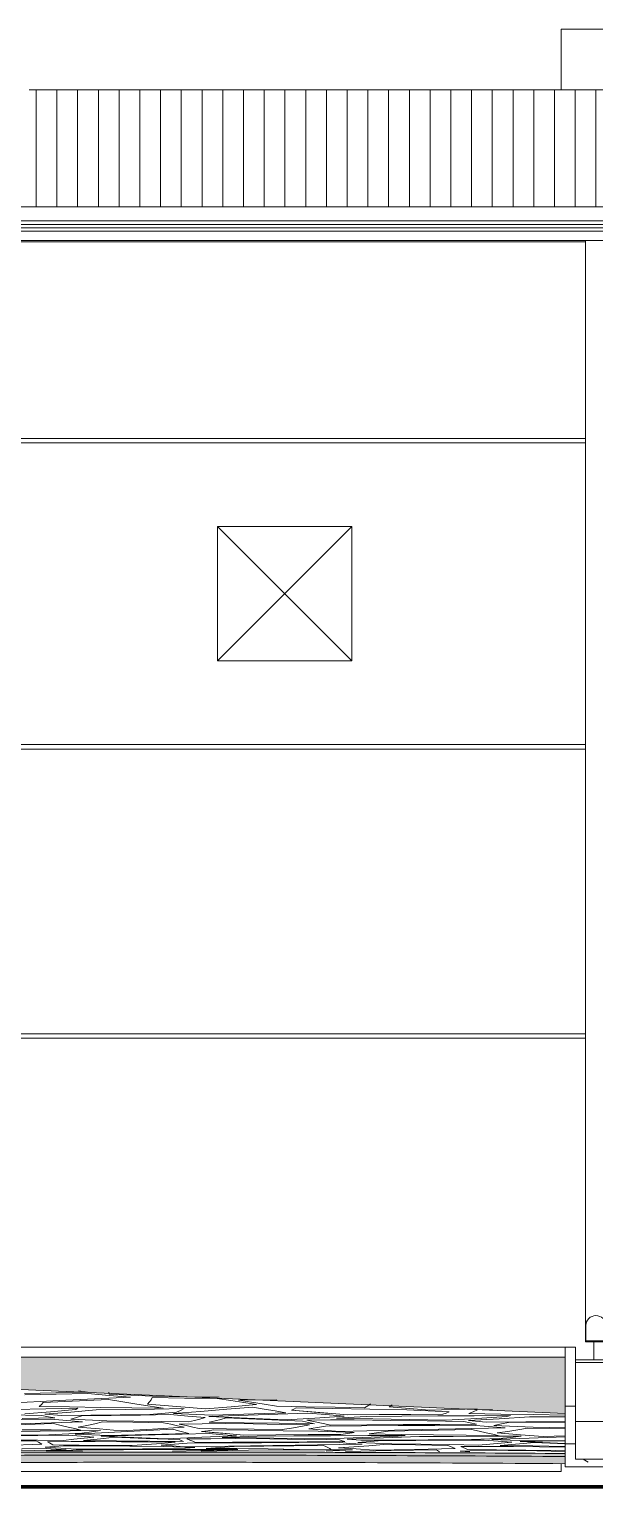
# Model space of a CAD drawing. Header units: metres. Extents: x -199 to 506, y -5 to 23.
# Drawn here: x 300.59 to 306.13, y -1.37 to 12.91 of the extents above; entities that cross this region are included whole.
import ezdxf

# ---------------------------------------------------------------- set-up
doc = ezdxf.new("R2010")
doc.units = ezdxf.units.M
for name, color, linetype, lineweight in [('06MUREXT', 92, 'Continuous', 9), ('14HATCH-1', 14, 'Continuous', 5), ('17EQAGUA', 5, 'Continuous', 5), ('26VENT', 144, 'Continuous', 5), ('46BANQ', 8, 'Continuous', 5), ('46BANQ-1', 8, 'Continuous', 13), ('53BAPS', 1, 'Continuous', 5), ('54ESTRUCTURA', 1, 'Continuous', 9), ('70LINEA', 1, 'Continuous', 13), ('70LINEA_1_0', 6, 'Continuous', 80)]:
    doc.layers.add(name, color=color, linetype=linetype, lineweight=lineweight)

# ---------------------------------------------------------------- blocks, each defined once
blk = doc.blocks.new('FP_65-601rSouthElevEjeF Paint')
at = {"layer": '14HATCH-1'}
for p, q in [((-5.822, -0.552), (-5.192, -0.521)), ((-5.596, -0.454), (-5.289, -0.448)), ((-5.592, -0.468), (-5.286, -0.462)), ((-5.453, -0.582), (-5.43, -0.564)), ((-5.43, -0.564), (-5.412, -0.544)), ((-5.412, -0.544), (-4.774, -0.514)), ((-5.289, -0.448), (-4.98, -0.442)), ((-5.286, -0.462), (-4.976, -0.456)), ((-5.192, -0.521), (-4.556, -0.49)), ((-4.98, -0.442), (-5.067, -0.43)), ((-4.765, -0.473), (-4.976, -0.456)), ((-4.632, -0.536), (-4.774, -0.514)), ((-4.766, -0.46), (-4.77, -0.443)), ((-4.343, -0.48), (-4.766, -0.46)), ((-4.556, -0.49), (-4.765, -0.473)), ((-4.495, -0.558), (-4.632, -0.536)), ((-4.364, -0.579), (-4.495, -0.558)), ((-4.391, -0.559), (-4.37, -0.538)), ((-4.105, -0.583), (-4.391, -0.559)), ((-4.37, -0.538), (-4.355, -0.516)), ((-4.355, -0.516), (-4.346, -0.494)), ((-4.346, -0.494), (-4.028, -0.499)), ((-4.343, -0.48), (-4.018, -0.486)), ((-4.028, -0.499), (-3.708, -0.504)), ((-4.018, -0.486), (-3.69, -0.491)), ((-3.575, -0.524), (-3.708, -0.504)), ((-3.448, -0.544), (-3.575, -0.524)), ((-3.572, -0.585), (-3.325, -0.563)), ((-3.501, -0.521), (-3.123, -0.517)), ((-3.372, -0.541), (-3.501, -0.521)), ((-3.325, -0.563), (-3.448, -0.544)), ((-3.248, -0.56), (-3.372, -0.541)), ((-3.128, -0.58), (-3.248, -0.56)), ((-2.234, -0.576), (-2.208, -0.557)), ((-2.024, -0.586), (-1.994, -0.567)), ((-5.75, -0.665), (-5.426, -0.669)), ((-5.698, -0.611), (-5.387, -0.606)), ((-5.655, -0.71), (-5.336, -0.705)), ((-5.617, -0.699), (-5.299, -0.694)), ((-5.591, -0.655), (-5.34, -0.634)), ((-5.453, -0.582), (-5.154, -0.587)), ((-5.362, -0.682), (-5.426, -0.669)), ((-5.396, -0.658), (-5.143, -0.637)), ((-5.231, -0.671), (-5.396, -0.658)), ((-5.387, -0.606), (-5.072, -0.6)), ((-5.299, -0.694), (-5.362, -0.682)), ((-5.34, -0.634), (-5.094, -0.613)), ((-5.181, -0.718), (-5.336, -0.705)), ((-5.231, -0.671), (-4.946, -0.667)), ((-5.154, -0.587), (-4.851, -0.591)), ((-5.143, -0.637), (-4.893, -0.615)), ((-5.141, -0.707), (-5.085, -0.691)), ((-4.788, -0.723), (-5.141, -0.707)), ((-5.094, -0.613), (-5.072, -0.6)), ((-5.085, -0.691), (-5.034, -0.674)), ((-5.034, -0.674), (-4.747, -0.67)), ((-4.946, -0.667), (-4.659, -0.663)), ((-4.893, -0.615), (-4.609, -0.611)), ((-4.851, -0.591), (-4.546, -0.595)), ((-4.747, -0.67), (-4.458, -0.666)), ((-4.659, -0.663), (-4.369, -0.659)), ((-4.609, -0.611), (-4.321, -0.607)), ((-4.546, -0.595), (-4.238, -0.6)), ((-4.458, -0.666), (-4.166, -0.662)), ((-4.369, -0.659), (-4.107, -0.639)), ((-4.238, -0.6), (-4.364, -0.579)), ((-4.321, -0.607), (-4.032, -0.603)), ((-3.995, -0.676), (-4.166, -0.662)), ((-4.136, -0.65), (-3.873, -0.63)), ((-3.757, -0.668), (-4.135, -0.65)), ((-4.107, -0.639), (-4.067, -0.621)), ((-3.824, -0.606), (-4.105, -0.583)), ((-4.067, -0.621), (-4.032, -0.603)), ((-3.827, -0.69), (-3.995, -0.676)), ((-3.932, -0.719), (-3.878, -0.705)), ((-3.878, -0.705), (-3.827, -0.69)), ((-3.873, -0.63), (-3.615, -0.609)), ((-3.824, -0.606), (-3.572, -0.585)), ((-3.791, -0.679), (-3.309, -0.663)), ((-3.415, -0.696), (-3.791, -0.679)), ((-3.757, -0.668), (-3.037, -0.643)), ((-3.728, -0.722), (-3.673, -0.708)), ((-3.673, -0.708), (-3.622, -0.693)), ((-3.248, -0.71), (-3.622, -0.693)), ((-3.615, -0.609), (-3.361, -0.588)), ((-3.04, -0.713), (-3.415, -0.696)), ((-3.249, -0.607), (-3.361, -0.588)), ((-3.309, -0.663), (-2.825, -0.646)), ((-3.141, -0.625), (-3.249, -0.607)), ((-2.874, -0.727), (-3.248, -0.71)), ((-3.037, -0.643), (-3.141, -0.625)), ((-3.128, -0.58), (-2.842, -0.584)), ((-3.04, -0.713), (-2.751, -0.695)), ((-2.982, -0.619), (-2.957, -0.608)), ((-2.704, -0.642), (-2.982, -0.619)), ((-2.796, -0.635), (-2.982, -0.619)), ((-2.957, -0.608), (-2.935, -0.595)), ((-2.935, -0.595), (-2.576, -0.602)), ((-2.842, -0.584), (-2.554, -0.589)), ((-2.644, -0.661), (-2.825, -0.646)), ((-2.612, -0.65), (-2.796, -0.635)), ((-2.751, -0.695), (-2.465, -0.676)), ((-2.431, -0.665), (-2.704, -0.642)), ((-2.465, -0.676), (-2.644, -0.661)), ((-2.6, -0.714), (-2.367, -0.712)), ((-2.576, -0.602), (-2.215, -0.608)), ((-2.554, -0.589), (-2.265, -0.595)), ((-2.539, -0.698), (-2.251, -0.68)), ((-2.539, -0.698), (-2.185, -0.704)), ((-2.431, -0.665), (-2.122, -0.662)), ((-2.367, -0.712), (-2.012, -0.718)), ((-2.265, -0.595), (-2.234, -0.576)), ((-2.251, -0.68), (-1.902, -0.677)), ((-2.215, -0.608), (-1.851, -0.615)), ((-2.185, -0.704), (-1.827, -0.71)), ((-2.122, -0.662), (-1.811, -0.66)), ((-1.826, -0.603), (-2.024, -0.586)), ((-1.902, -0.677), (-1.549, -0.674)), ((-1.437, -0.634), (-1.851, -0.615)), ((-1.827, -0.71), (-1.467, -0.716)), ((-1.631, -0.619), (-1.826, -0.603)), ((-1.811, -0.66), (-1.498, -0.657)), ((-1.631, -0.619), (-1.162, -0.604)), ((-1.549, -0.674), (-1.194, -0.672)), ((-1.498, -0.657), (-1.467, -0.646)), ((-1.467, -0.646), (-1.437, -0.634)), ((-1.467, -0.716), (-1.167, -0.699)), ((-1.249, -0.72), (-0.947, -0.703)), ((-1.246, -0.65), (-1.202, -0.633)), ((-1.246, -0.65), (-0.93, -0.656)), ((-1.202, -0.633), (-1.161, -0.615)), ((-1.194, -0.672), (-0.836, -0.67)), ((-1.167, -0.699), (-0.871, -0.681)), ((-1.161, -0.615), (-1.013, -0.611)), ((-0.947, -0.703), (-0.649, -0.685)), ((-0.93, -0.656), (-0.611, -0.662)), ((-0.871, -0.681), (-0.836, -0.67)), ((-0.649, -0.685), (-0.3, -0.683)), ((-0.611, -0.662), (-0.3, -0.668)), ((-6.026, -0.775), (-5.311, -0.75)), ((-5.74, -0.756), (-5.027, -0.731)), ((-5.736, -0.828), (-5.443, -0.824)), ((-5.619, -0.81), (-5.333, -0.812)), ((-5.443, -0.824), (-5.147, -0.821)), ((-5.355, -0.86), (-5.033, -0.844)), ((-5.333, -0.812), (-5.044, -0.815)), ((-5.237, -0.767), (-5.311, -0.75)), ((-5.168, -0.783), (-5.237, -0.767)), ((-5.027, -0.731), (-5.181, -0.718)), ((-5.104, -0.799), (-5.168, -0.783)), ((-5.147, -0.821), (-4.85, -0.817)), ((-5.044, -0.815), (-5.104, -0.799)), ((-5.098, -0.853), (-4.776, -0.837)), ((-4.777, -0.865), (-5.098, -0.853)), ((-5.071, -0.784), (-4.986, -0.768)), ((-4.861, -0.802), (-5.071, -0.784)), ((-5.033, -0.844), (-4.94, -0.831)), ((-4.986, -0.768), (-4.906, -0.751)), ((-4.94, -0.831), (-4.85, -0.817)), ((-4.906, -0.751), (-4.831, -0.733)), ((-4.654, -0.819), (-4.861, -0.802)), ((-4.831, -0.733), (-4.534, -0.737)), ((-4.788, -0.723), (-4.524, -0.726)), ((-4.777, -0.865), (-3.987, -0.846)), ((-4.776, -0.837), (-4.458, -0.821)), ((-4.654, -0.819), (-4.342, -0.803)), ((-4.534, -0.737), (-4.235, -0.741)), ((-4.524, -0.726), (-4.257, -0.73)), ((-4.458, -0.821), (-4.143, -0.805)), ((-4.342, -0.803), (-4.032, -0.786)), ((-4.317, -0.861), (-3.787, -0.848)), ((-4.257, -0.73), (-3.989, -0.733)), ((-4.164, -0.756), (-4.235, -0.741)), ((-4.096, -0.771), (-4.164, -0.756)), ((-4.088, -0.819), (-4.143, -0.805)), ((-4.032, -0.786), (-4.096, -0.771)), ((-4.036, -0.833), (-4.088, -0.819)), ((-4.081, -0.754), (-3.856, -0.751)), ((-4.013, -0.769), (-4.081, -0.754)), ((-3.987, -0.846), (-4.036, -0.833)), ((-3.948, -0.784), (-4.013, -0.769)), ((-3.989, -0.733), (-3.932, -0.719)), ((-3.886, -0.798), (-3.948, -0.784)), ((-3.886, -0.798), (-3.618, -0.802)), ((-3.861, -0.828), (-3.801, -0.819)), ((-3.654, -0.845), (-3.861, -0.828)), ((-3.723, -0.84), (-3.861, -0.828)), ((-3.856, -0.751), (-3.629, -0.749)), ((-3.801, -0.819), (-3.742, -0.81)), ((-3.652, -0.859), (-3.787, -0.848)), ((-3.786, -0.736), (-3.728, -0.722)), ((-3.786, -0.736), (-3.446, -0.741)), ((-3.742, -0.81), (-3.405, -0.814)), ((-3.586, -0.851), (-3.723, -0.84)), ((-3.451, -0.862), (-3.654, -0.845)), ((-3.629, -0.749), (-3.356, -0.753)), ((-3.618, -0.802), (-3.347, -0.805)), ((-3.446, -0.741), (-3.103, -0.745)), ((-3.405, -0.814), (-3.064, -0.819)), ((-3.356, -0.753), (-3.082, -0.757)), ((-3.347, -0.805), (-3.074, -0.809)), ((-3.103, -0.745), (-2.756, -0.751)), ((-3.082, -0.757), (-2.805, -0.761)), ((-3.074, -0.809), (-2.98, -0.793)), ((-3.064, -0.819), (-2.721, -0.824)), ((-2.98, -0.793), (-2.89, -0.777)), ((-2.89, -0.777), (-2.805, -0.761)), ((-2.814, -0.739), (-2.874, -0.727)), ((-2.831, -0.716), (-2.6, -0.714)), ((-2.749, -0.732), (-2.831, -0.716)), ((-2.817, -0.858), (-2.497, -0.856)), ((-2.756, -0.751), (-2.814, -0.739)), ((-2.81, -0.802), (-2.727, -0.788)), ((-2.661, -0.815), (-2.81, -0.802)), ((-2.671, -0.748), (-2.749, -0.732)), ((-2.727, -0.788), (-2.647, -0.774)), ((-2.367, -0.838), (-2.721, -0.824)), ((-2.596, -0.764), (-2.671, -0.748)), ((-2.513, -0.827), (-2.661, -0.815)), ((-2.647, -0.774), (-2.294, -0.771)), ((-2.596, -0.764), (-2.243, -0.761)), ((-2.513, -0.827), (-1.703, -0.809)), ((-2.497, -0.856), (-2.431, -0.847)), ((-2.431, -0.847), (-2.367, -0.838)), ((-2.294, -0.771), (-1.938, -0.769)), ((-2.243, -0.761), (-1.888, -0.759)), ((-2.222, -0.85), (-2.126, -0.837)), ((-2.222, -0.85), (-1.907, -0.855)), ((-2.126, -0.837), (-2.034, -0.824)), ((-2.034, -0.824), (-1.217, -0.807)), ((-2.012, -0.718), (-1.654, -0.724)), ((-1.938, -0.769), (-1.579, -0.767)), ((-1.907, -0.855), (-1.59, -0.859)), ((-1.888, -0.759), (-1.53, -0.757)), ((-1.703, -0.809), (-0.889, -0.791)), ((-1.654, -0.724), (-1.293, -0.73)), ((-1.579, -0.767), (-1.218, -0.765)), ((-1.53, -0.757), (-1.169, -0.755)), ((-1.23, -0.743), (-1.293, -0.73)), ((-1.075, -0.734), (-1.249, -0.72)), ((-1.169, -0.755), (-1.23, -0.743)), ((-1.052, -0.778), (-1.218, -0.765)), ((-1.144, -0.823), (-1.217, -0.807)), ((-1.075, -0.839), (-1.144, -0.823)), ((-1.075, -0.734), (-0.686, -0.732)), ((-1.01, -0.854), (-1.075, -0.839)), ((-0.889, -0.791), (-1.052, -0.778)), ((-0.949, -0.87), (-1.01, -0.854)), ((-1.001, -0.768), (-0.926, -0.753)), ((-0.616, -0.786), (-1.001, -0.768)), ((-0.967, -0.841), (-0.864, -0.826)), ((-0.74, -0.859), (-0.967, -0.841)), ((-0.926, -0.753), (-0.856, -0.738)), ((-0.864, -0.826), (-0.765, -0.811)), ((-0.856, -0.738), (-0.575, -0.737)), ((-0.765, -0.811), (-0.671, -0.795)), ((-0.686, -0.732), (-0.3, -0.731)), ((-0.671, -0.795), (-0.3, -0.802)), ((-0.616, -0.786), (-0.3, -0.791)), ((-0.575, -0.737), (-0.3, -0.736)), ((-5.956, -1.002), (-5.384, -0.993)), ((-5.787, -0.963), (-5.425, -0.951)), ((-5.765, -0.917), (-5.481, -0.92)), ((-5.761, -0.869), (-5.464, -0.865)), ((-5.72, -0.91), (-5.467, -0.911)), ((-5.653, -0.864), (-5.356, -0.86)), ((-5.459, -0.93), (-5.481, -0.92)), ((-5.467, -0.911), (-5.212, -0.914)), ((-5.464, -0.865), (-5.164, -0.862)), ((-5.441, -0.941), (-5.459, -0.93)), ((-5.425, -0.951), (-5.441, -0.941)), ((-5.392, -0.979), (-5.302, -0.973)), ((-5.241, -0.99), (-5.392, -0.979)), ((-5.291, -0.987), (-5.392, -0.979)), ((-5.285, -1), (-5.384, -0.993)), ((-5.369, -0.928), (-5.137, -0.926)), ((-5.349, -0.939), (-5.369, -0.928)), ((-5.333, -0.949), (-5.349, -0.939)), ((-5.319, -0.959), (-5.333, -0.949)), ((-5.319, -0.959), (-5.061, -0.961)), ((-5.302, -0.973), (-5.213, -0.967)), ((-5.191, -0.994), (-5.291, -0.987)), ((-5.091, -1.001), (-5.241, -0.99)), ((-5.213, -0.967), (-4.89, -0.969)), ((-5.212, -0.914), (-5.111, -0.903)), ((-5.039, -0.872), (-5.164, -0.862)), ((-5.137, -0.926), (-4.904, -0.924)), ((-5.111, -0.903), (-5.012, -0.893)), ((-5.091, -1.001), (-4.767, -0.999)), ((-5.061, -0.961), (-4.802, -0.963)), ((-4.916, -0.882), (-5.039, -0.872)), ((-5.019, -0.915), (-4.917, -0.905)), ((-5.019, -0.915), (-4.696, -0.918)), ((-5.012, -0.893), (-4.916, -0.882)), ((-4.917, -0.905), (-4.818, -0.895)), ((-4.904, -0.924), (-4.645, -0.927)), ((-4.89, -0.969), (-4.564, -0.972)), ((-4.846, -0.874), (-4.317, -0.861)), ((-4.526, -0.886), (-4.846, -0.874)), ((-4.818, -0.895), (-4.721, -0.884)), ((-4.802, -0.963), (-4.541, -0.965)), ((-4.767, -0.999), (-4.441, -0.998)), ((-4.403, -0.896), (-4.721, -0.884)), ((-4.696, -0.918), (-4.369, -0.921)), ((-4.645, -0.927), (-4.383, -0.929)), ((-4.564, -0.972), (-4.235, -0.975)), ((-4.541, -0.965), (-4.397, -0.954)), ((-4.205, -0.898), (-4.526, -0.886)), ((-4.441, -0.998), (-4.112, -0.996)), ((-4.082, -0.907), (-4.403, -0.896)), ((-4.397, -0.954), (-4.256, -0.943)), ((-4.383, -0.929), (-4.119, -0.932)), ((-4.369, -0.921), (-4.039, -0.924)), ((-4.256, -0.943), (-4.119, -0.932)), ((-4.256, -0.961), (-4.128, -0.951)), ((-4.145, -0.969), (-4.256, -0.961)), ((-3.926, -0.985), (-4.235, -0.975)), ((-4.205, -0.898), (-3.86, -0.884)), ((-4.035, -0.977), (-4.145, -0.969)), ((-4.128, -0.951), (-4.002, -0.941)), ((-4.112, -0.996), (-4.019, -0.99)), ((-4.06, -0.916), (-4.082, -0.907)), ((-4.039, -0.924), (-4.06, -0.916)), ((-4.035, -0.977), (-3.164, -0.964)), ((-4.019, -0.99), (-3.926, -0.985)), ((-4.007, -0.9), (-3.77, -0.898)), ((-3.975, -0.911), (-4.007, -0.9)), ((-4.002, -0.941), (-3.64, -0.938)), ((-3.946, -0.923), (-3.975, -0.911)), ((-3.92, -0.934), (-3.946, -0.923)), ((-3.92, -0.934), (-3.559, -0.931)), ((-3.86, -0.884), (-3.519, -0.87)), ((-3.818, -0.992), (-3.68, -0.984)), ((-3.818, -0.992), (-3.515, -0.995)), ((-3.77, -0.898), (-3.532, -0.897)), ((-3.68, -0.984), (-3.544, -0.975)), ((-3.66, -0.886), (-3.316, -0.873)), ((-3.66, -0.886), (-3.324, -0.89)), ((-3.519, -0.87), (-3.652, -0.859)), ((-3.64, -0.938), (-3.276, -0.937)), ((-3.559, -0.931), (-3.194, -0.93)), ((-3.544, -0.975), (-2.667, -0.963)), ((-3.532, -0.897), (-3.194, -0.9)), ((-3.515, -0.995), (-3.21, -0.998)), ((-3.451, -0.862), (-3.135, -0.86)), ((-3.324, -0.89), (-2.984, -0.894)), ((-3.316, -0.873), (-2.958, -0.87)), ((-3.276, -0.937), (-2.908, -0.935)), ((-3.21, -0.998), (-2.902, -1.002)), ((-3.194, -0.9), (-2.854, -0.905)), ((-3.194, -0.93), (-2.828, -0.928)), ((-3.164, -0.964), (-2.289, -0.952)), ((-3.135, -0.86), (-2.817, -0.858)), ((-2.984, -0.894), (-2.642, -0.899)), ((-2.958, -0.87), (-2.598, -0.868)), ((-2.908, -0.935), (-2.539, -0.933)), ((-2.854, -0.905), (-2.51, -0.909)), ((-2.828, -0.928), (-2.459, -0.926)), ((-2.644, -0.974), (-2.667, -0.963)), ((-2.624, -0.985), (-2.644, -0.974)), ((-2.642, -0.899), (-2.288, -0.886)), ((-2.607, -0.995), (-2.624, -0.985)), ((-2.592, -1.005), (-2.607, -0.995)), ((-2.598, -0.868), (-2.235, -0.866)), ((-2.413, -0.943), (-2.539, -0.933)), ((-2.52, -0.986), (-2.37, -0.976)), ((-2.347, -0.998), (-2.52, -0.986)), ((-2.484, -0.918), (-2.51, -0.909)), ((-2.459, -0.926), (-2.484, -0.918)), ((-2.435, -0.902), (-2.079, -0.889)), ((-2.303, -0.912), (-2.435, -0.902)), ((-2.289, -0.952), (-2.413, -0.943)), ((-2.37, -0.976), (-2.224, -0.966)), ((-2.175, -1.01), (-2.347, -0.998)), ((-2.332, -0.936), (-2.211, -0.926)), ((-1.997, -0.948), (-2.332, -0.936)), ((-2.303, -0.912), (-1.973, -0.911)), ((-2.288, -0.886), (-1.938, -0.873)), ((-2.235, -0.866), (-1.869, -0.865)), ((-2.224, -0.966), (-2.081, -0.955)), ((-2.211, -0.926), (-2.094, -0.915)), ((-2.094, -0.915), (-1.763, -0.914)), ((-2.081, -0.955), (-1.766, -0.959)), ((-2.079, -0.889), (-1.727, -0.876)), ((-1.997, -0.948), (-1.716, -0.952)), ((-1.973, -0.911), (-1.642, -0.91)), ((-1.938, -0.873), (-1.869, -0.865)), ((-1.776, -1.002), (-1.379, -0.993)), ((-1.766, -0.959), (-1.449, -0.964)), ((-1.763, -0.914), (-1.43, -0.913)), ((-1.727, -0.876), (-1.398, -0.875)), ((-1.716, -0.952), (-1.434, -0.956)), ((-1.642, -0.91), (-1.309, -0.909)), ((-1.59, -0.859), (-1.271, -0.864)), ((-1.423, -0.974), (-1.449, -0.964)), ((-1.434, -0.956), (-1.151, -0.96)), ((-1.43, -0.913), (-1.095, -0.912)), ((-1.4, -0.984), (-1.423, -0.974)), ((-1.379, -0.993), (-1.4, -0.984)), ((-1.398, -0.875), (-1.066, -0.874)), ((-1.323, -0.973), (-1.066, -0.973)), ((-1.299, -0.983), (-1.323, -0.973)), ((-1.309, -0.909), (-0.946, -0.897)), ((-1.277, -0.993), (-1.299, -0.983)), ((-1.258, -1.002), (-1.277, -0.993)), ((-1.271, -0.864), (-0.949, -0.87)), ((-1.151, -0.96), (-1.039, -0.951)), ((-0.958, -0.923), (-1.095, -0.912)), ((-1.066, -0.874), (-0.733, -0.873)), ((-1.066, -0.973), (-0.808, -0.973)), ((-1.039, -0.951), (-0.929, -0.942)), ((-1.02, -0.905), (-0.655, -0.892)), ((-0.665, -0.919), (-1.02, -0.905)), ((-0.822, -0.933), (-0.958, -0.923)), ((-0.946, -0.897), (-0.838, -0.885)), ((-0.937, -0.963), (-0.824, -0.955)), ((-0.937, -0.963), (-0.617, -0.968)), ((-0.929, -0.942), (-0.822, -0.933)), ((-0.838, -0.885), (-0.733, -0.873)), ((-0.824, -0.955), (-0.714, -0.946)), ((-0.808, -0.973), (-0.552, -0.977)), ((-0.743, -0.926), (-0.3, -0.92)), ((-0.3, -0.943), (-0.743, -0.926)), ((-0.517, -0.877), (-0.74, -0.859)), ((-0.714, -0.946), (-0.606, -0.936)), ((-0.665, -0.919), (-0.3, -0.914)), ((-0.655, -0.892), (-0.3, -0.88)), ((-0.617, -0.968), (-0.3, -0.973)), ((-0.3, -0.948), (-0.606, -0.936)), ((-0.552, -0.977), (-0.3, -0.98)), ((-0.516, -0.877), (-0.3, -0.869)), ((-5.809, -1.021), (-5.498, -1.014)), ((-5.498, -1.014), (-5.187, -1.006)), ((-5.384, -1.017), (-4.992, -1.008)), ((-5.384, -1.017), (-5.026, -1.019)), ((-5.187, -1.006), (-5.285, -1)), ((-4.992, -1.008), (-4.625, -1.006)), ((-4.625, -1.006), (-4.255, -1.004)), ((-4.255, -1.004), (-3.883, -1.003)), ((-4.147, -1.019), (-3.875, -1.013)), ((-3.883, -1.003), (-3.508, -1.002)), ((-3.875, -1.013), (-3.604, -1.007)), ((-3.867, -1.019), (-3.401, -1.009)), ((-3.604, -1.007), (-3.508, -1.002)), ((-3.401, -1.009), (-3.064, -1.008)), ((-3.064, -1.008), (-2.725, -1.008)), ((-2.902, -1.002), (-2.592, -1.005)), ((-2.725, -1.008), (-2.384, -1.007)), ((-2.642, -1.021), (-2.512, -1.014)), ((-2.512, -1.014), (-2.384, -1.007)), ((-2.451, -1.022), (-2.006, -1.013)), ((-2.175, -1.01), (-1.776, -1.002)), ((-2.006, -1.013), (-1.564, -1.005)), ((-1.552, -1.012), (-1.564, -1.005)), ((-1.542, -1.019), (-1.552, -1.012)), ((-1.532, -1.025), (-1.542, -1.019)), ((-1.33, -1.021), (-1.234, -1.015)), ((-1.234, -1.027), (-1.33, -1.021)), ((-1.234, -1.027), (-1.33, -1.021)), ((-1.258, -1.002), (-0.973, -1.006)), ((-1.234, -1.015), (-1.139, -1.01)), ((-1.139, -1.01), (-0.859, -1.014)), ((-0.973, -1.006), (-0.686, -1.01)), ((-0.859, -1.014), (-0.578, -1.018)), ((-0.686, -1.01), (-0.398, -1.014)), ((-0.578, -1.018), (-0.3, -1.022)), ((-0.398, -1.014), (-0.3, -1.009))]:
    blk.add_line(p, q, dxfattribs=at)
blk = doc.blocks.new('Downspout - Square - Downspout - Square 8_x8_-V82-601rSouthElevEjeF Paint')
at = {"layer": '17EQAGUA'}
for p, q in [((-0.102, 10.841), (-0.102, 0.05)), ((0.102, 0.05), (0.102, 10.841)), ((-0.099, 0.06), (-0.099, 0.21)), ((0.099, 0.21), (0.099, 0.06)), ((0.102, 0.05), (-0.102, 0.05)), ((0.099, 0.06), (-0.099, 0.06))]:
    blk.add_line(p, q, dxfattribs=at)
blk.add_arc((0, 0.21), 0.0986, 0, 180, dxfattribs=at)
blk = doc.blocks.new('Window - Square Opening - 1_31x1_31m-7465239-601rSouthElevEjeF Paint')
at = {"layer": '26VENT'}
for p, q in [((-9.7304, 6.72275), (-8.4159, 8.03725)), ((-9.7304, 8.03725), (-8.4159, 6.72275))]:
    blk.add_line(p, q, dxfattribs=at)

msp = doc.modelspace()

# ---------------------------------------------------------------- hatches: boundary and pattern name
at = {"layer": '14HATCH-1'}
h = msp.add_hatch(dxfattribs=at)
h.set_pattern_fill('FP_12', color=256, style=0, pattern_type=2)
h.set_pattern_definition([(90, (306.142, 13.003), (-0.203, 0), [])])
h.paths.add_polyline_path([(420.4897, 11.1703), (498.9879, 11.1703), (498.9879, 12.2022), (499.0355, 12.2022), (499.0355, 12.1578), (499.6419, 12.1578), (499.6419, 12.2022), (499.6895, 12.2022), (499.6864, 11.1703), (501.0723, 11.1703), (501.0723, 12.3171), (483.4723, 12.3171), (483.4723, 11.3967), (482.3723, 11.3983), (482.3723, 12.3171), (471.2803, 12.3171), (471.2803, 11.3967), (470.1803, 11.3983), (470.1787, 12.3171), (459.0883, 12.3171), (459.0883, 11.3967), (457.9883, 11.3985), (457.9883, 12.3171), (446.8963, 12.3171), (446.8963, 11.3967), (445.7963, 11.3985), (445.7963, 12.3171), (434.7043, 12.3171), (434.7043, 11.3967), (433.6043, 11.3984), (433.6043, 12.3171), (422.5123, 12.3171), (422.5123, 11.3967), (421.4123, 11.3983), (421.4123, 12.3171), (410.3203, 12.3171), (410.3203, 11.3967), (409.2203, 11.3983), (409.2203, 12.3171), (398.1283, 12.3171), (398.1283, 11.3967), (397.0283, 11.3983), (397.0283, 12.3171), (385.9363, 12.3171), (385.9363, 11.3967), (384.8363, 11.3983), (384.8363, 12.3171), (373.7443, 12.3171), (373.7443, 11.3967), (372.6443, 11.3983), (372.6443, 12.3171), (361.5523, 12.3171), (361.5523, 11.3967), (360.4523, 11.3983), (360.4523, 12.3171), (349.3603, 12.3171), (349.3603, 11.3967), (348.2603, 11.3983), (348.2603, 12.3171), (337.1683, 12.3171), (337.1683, 11.3967), (336.0683, 11.3983), (336.0683, 12.3171), (324.9763, 12.3171), (324.9763, 11.3967), (323.8763, 11.3983), (323.8763, 12.3171), (312.7843, 12.3171), (312.7843, 11.3967), (311.6843, 11.3983), (311.6843, 12.3171), (300.5923, 12.3171), (300.5923, 11.3967), (299.4923, 11.3967), (299.4923, 12.3171), (294.0917, 12.3171), (294.0917, 11.1703), (418.7462, 11.1703)])
h.paths.add_polyline_path([(499.6419, 11.1703), (499.6419, 11.8106), (499.5936, 11.8106), (499.5936, 11.1703)])
h.paths.add_polyline_path([(499.5431, 11.1703), (499.5431, 11.8106), (499.3689, 11.8106), (499.3689, 11.1703), (499.3818, 11.1703)])
h.paths.add_polyline_path([(499.3054, 11.1703), (499.3054, 11.8106), (499.1311, 11.8106), (499.1311, 11.1703)])
h.paths.add_polyline_path([(499.0806, 11.1703), (499.0806, 11.8106), (499.0323, 11.8106), (499.0323, 11.1703)])
h.paths.add_polyline_path([(499.4309, 11.8614), (499.5431, 11.8645), (499.5431, 12.107), (499.3689, 12.107), (499.3689, 11.8614), (499.3818, 11.8614)])
h.paths.add_polyline_path([(499.6286, 11.8614), (499.6419, 11.8645), (499.6419, 12.107), (499.5936, 12.107), (499.5936, 11.8614)])
h.paths.add_polyline_path([(499.2433, 11.8614), (499.3054, 11.8645), (499.3054, 12.107), (499.1311, 12.107), (499.1311, 11.8614), (499.1843, 11.8614)])
h.paths.add_polyline_path([(499.0323, 11.8614), (499.0806, 11.8645), (499.0806, 12.107), (499.0323, 12.107), (499.0323, 11.8645)])
h = msp.add_hatch(dxfattribs=at)
h.set_pattern_fill('FP_19', color=256, style=0, pattern_type=2)
h.set_pattern_definition([(0, (393.819, -1.25), (3.81, 0.288), [1.143, -2.667]), (0, (396.105, -1.221), (3.81, 0.288), [0.952, -2.857]), (0, (395.914, -1.207), (3.81, 0.288), [0.762, -3.048]), (0, (394.771, -1.135), (3.81, 0.288), [0.571, -0.571, 0.762, -1.905]), (0, (394.771, -1.12), (3.81, 0.288), [0.762, -0.19, 0.952, -1.905]), (0, (393.057, -1.063), (3.81, 0.288), [0.952, -2.857]), (0, (396.676, -1.048), (3.81, 0.288), [0.952, -2.857]), (90, (393.057, -1.192), (-3.81, 0.288), [0.043, -0.245]), (90, (393.628, -0.976), (-3.81, 0.288), [0.029, -0.259]), (90, (393.819, -1.25), (-3.81, 0.288), [0.043, -0.245]), (90, (394.2, -0.99), (-3.81, 0.288), [0.014, -0.274]), (90, (394.39, -1.106), (-3.81, 0.288), [0.043, -0.245]), (90, (394.771, -1.207), (-3.81, 0.288), [0.072, -0.216]), (90, (395.152, -1.005), (-3.81, 0.288), [0.043, -0.245]), (90, (395.533, -1.12), (-3.81, 0.288), [0.058, -0.231]), (90, (395.724, -1.12), (-3.81, 0.288), [0.058, -0.231]), (90, (396.105, -1.25), (-3.81, 0.288), [0.029, -0.259]), (90, (396.676, -1.207), (-3.81, 0.288), [0.072, -0.216]), (4.326, (393.438, -1.221), (0.0002886, 0.2878418), [1.146, -2.675]), (4.326, (393.819, -1.207), (0.0002886, 0.2878418), [0.573, -3.248]), (4.326, (395.533, -1.048), (0.0002886, 0.2878418), [0.764, -3.057]), (4.326, (395.533, -1.034), (0.0002886, 0.2878418), [0.573, -3.248]), (175.674, (394.2, -1.063), (-3.8098254, 0.0003809), [0.191, -3.63]), (175.674, (393.438, -1.221), (-3.8098254, 0.0003809), [0.382, -3.439]), (175.674, (394.581, -1.135), (-3.8098254, 0.0003809), [0.382, -3.439]), (175.674, (395.533, -1.063), (-3.8098254, 0.0003809), [0.382, -3.439]), (175.674, (396.676, -1.005), (-3.8098254, 0.0003809), [0.573, -3.248]), (175.674, (396.676, -1.019), (-3.8098254, 0.0003809), [0.382, -3.439]), (175.674, (396.486, -0.99), (-3.8098254, 0.0003809), [0.382, -3.439]), (175.674, (395.343, -1.25), (-3.8098254, 0.0003809), [0.573, -3.248]), (2.166, (396.486, -1.077), (3.80972243, -1.22e-05), [0.381, -7.244]), (2.166, (395.533, -1.149), (3.80972243, -1.22e-05), [0.381, -7.244]), (2.166, (394.2, -1.063), (3.80972243, -1.22e-05), [0.763, -6.863]), (2.166, (394.39, -0.99), (3.80972243, -1.22e-05), [0.763, -6.863]), (2.166, (394.39, -1.063), (3.80972243, -1.22e-05), [0.763, -6.863]), (2.166, (396.676, -1.005), (3.80972243, -1.22e-05), [0.763, -6.863]), (2.166, (393.057, -1.149), (3.80972243, -1.22e-05), [1.144, -6.482]), (2.166, (393.057, -1.135), (3.80972243, -1.22e-05), [1.144, -6.482]), (2.166, (393.057, -1.019), (3.80972243, -1.22e-05), [1.144, -6.482]), (8.603, (394.962, -1.034), (-0.0001161, 0.2882256), [0.193, -3.661]), (8.603, (396.676, -1.048), (-0.00011614, 0.2882256), [0.193, -2.312, 0.385, -0.963]), (8.603, (396.295, -1.077), (-0.00011614, 0.2882256), [0.385, -3.468]), (8.603, (394.009, -1.048), (-0.0001161, 0.2882256), [0.385, -3.468]), (8.603, (393.819, -1.048), (-0.0001161, 0.2882256), [0.385, -3.468]), (8.603, (395.152, -1.019), (-0.00011614, 0.2882256), [0.578, -3.275]), (171.397, (394.2, -1.091), (0.0001161, 0.2882256), [0.193, -3.661]), (171.397, (396.676, -1.12), (0.00011614, 0.2882256), [0.193, -3.661]), (171.397, (395.914, -1.207), (0.00011614, 0.2882256), [0.385, -3.468]), (171.397, (395.724, -1.192), (0.00011614, 0.2882256), [0.385, -3.468]), (171.397, (396.105, -0.99), (0.00011614, 0.2882256), [0.385, -3.468]), (171.397, (393.057, -1.135), (0.0001161, 0.2882256), [0.385, -3.468]), (171.397, (394.962, -1.25), (0.0001161, 0.2882256), [0.578, -3.275]), (177.834, (396.295, -1.077), (-3.80972243, -1.22e-05), [0.763, -6.863]), (177.834, (396.486, -1.091), (-3.80972243, -1.22e-05), [0.763, -6.863]), (177.834, (393.628, -1.235), (-3.80972243, -1.22e-05), [0.381, -7.244]), (177.834, (394.771, -1.12), (-3.80972243, -1.22e-05), [0.381, -7.244]), (177.834, (395.533, -1.034), (-3.80972243, -1.22e-05), [0.381, -7.244])])
h.paths.add_polyline_path([(318.1356, -1.1986), (318.1364, -1.1037), (318.1492, -1.0911), (318.2539, -1.0935), (318.2864, -1.1056), (318.3129, -1.1281), (318.33, -1.1583), (318.334, -1.1671), (318.334, -0.1), (316.3406, -0.1), (316.3406, -1.1201), (318.1353, -1.1985)])
h.paths.add_polyline_path([(314.2314, -1.0261), (314.2314, -0.1), (306.442, -0.1), (306.442, -0.679), (314.1542, -1.0227)])
h.paths.add_polyline_path([(305.842, -0.6522), (305.842, -0.1), (293.45, -0.1), (305.7452, -0.6479)])
h = msp.add_hatch(dxfattribs=at)
h.set_pattern_fill('FP_14', color=256, style=0, pattern_type=2)
h.set_pattern_definition([(50, (393.057, 0), (2.186618, -0.191282), [0.229, -2.515]), (355, (393.057, 0), (-0.4228, 2.292573), [0.183, -2.012]), (100.451, (393.239, -0.016), (1.763017, 2.10167), [0.194, -2.137]), (46.184, (393.057, 0.61), (3.25321, -0.504935), [0.343, -3.772]), (96.636, (393.328, 0.568), (2.84897, 2.96912), [0.291, -3.206]), (351.184, (393.057, 0.61), (2.84876, 2.96948), [0.274, -3.018]), (21, (393.361, 0.457), (1.819723, -1.227392), [0.229, -2.515]), (326, (393.361, 0.457), (0.741674, 2.210106), [0.183, -2.012]), (71.451, (393.513, 0.355), (2.56088, 0.98343), [0.194, -2.137]), (37.5, (393.057, 0), (0.037248, 1.014271), [0.101, -1.887, 0.101, -1.942, -2.019]), (37.5, (393.057, 0), (0.037248, 1.014271), [-4.029, 0.101, -1.919]), (7.5, (393.057, 0), (0.801974, 1.201961), [0.101, -1.064, 0.101, -1.841, -0.77]), (7.5, (393.057, 0), (0.801974, 1.201961), [-3.106, 0.101, -0.669]), (327.5, (392.377, 0), (1.626775, -0.068848), [0.101, -0.661, 0.101, -2.277, -3.155]), (327.5, (392.377, 0), (1.626775, -0.068848), [-3.139, 0.101, -3.054]), (317.5, (392.072, 0), (1.777346, 0.305506), [0.101, -0.89, 0.101, -1.478, -2.24]), (317.5, (392.072, 0), (1.777346, 0.305506), [-2.569, 0.101, -2.14])])
h.paths.add_polyline_path([(306.2921, -1.172), (306.442, -1.172), (306.442, -0.9469), (306.342, -0.9485), (306.342, -1.0969), (305.942, -1.0969), (305.942, -0.9469), (305.842, -0.9469), (305.842, -1.172)])
h = msp.add_hatch(dxfattribs=at)
h.set_pattern_fill('FP_17', color=256, angle=90, style=0, pattern_type=2)
h.set_pattern_definition([(359.771, (393.438, -0.002), (1.9126, 1.89737), [0.571, -1.333]), (359.771, (394.581, 0.184), (1.9126, 1.89737), [0.476, -1.429]), (359.771, (394.487, 0.28), (1.9126, 1.89737), [0.381, -1.524]), (359.771, (393.917, 0.759), (1.9126, 1.89737), [0.286, -0.286, 0.381, -0.952]), (359.771, (393.917, 0.854), (1.9126, 1.89737), [0.381, -0.095, 0.476, -0.952]), (359.771, (393.062, 1.238), (1.9126, 1.89737), [0.476, -1.429]), (359.771, (394.872, 1.326), (1.9126, 1.89737), [0.476, -1.429]), (89.771, (393.058, 0.381), (-1.89737, 1.9126), [0.286, -1.619]), (89.771, (393.35, 1.809), (-1.89737, 1.9126), [0.191, -1.715]), (89.771, (393.438, -0.002), (-1.89737, 1.9126), [0.286, -1.619]), (89.771, (393.635, 1.712), (-1.89737, 1.9126), [0.095, -1.81]), (89.771, (393.727, 0.95), (-1.89737, 1.9126), [0.286, -1.619]), (89.771, (393.915, 0.282), (-1.89737, 1.9126), [0.476, -1.429]), (89.771, (394.111, 1.615), (-1.89737, 1.9126), [0.286, -1.619]), (89.771, (394.298, 0.852), (-1.89737, 1.9126), [0.381, -1.524]), (89.771, (394.394, 0.852), (-1.89737, 1.9126), [0.381, -1.524]), (89.771, (394.581, -0.006), (-1.89737, 1.9126), [0.191, -1.715]), (89.771, (394.868, 0.279), (-1.89737, 1.9126), [0.476, -1.429]), (44.771, (393.248, 0.19), (0.007614, 1.90493), [0.808, -1.886]), (44.771, (393.439, 0.284), (0.007614, 1.90493), [0.404, -2.29]), (44.771, (394.3, 1.329), (0.007614, 1.90493), [0.539, -2.155]), (44.771, (394.301, 1.424), (0.007614, 1.90493), [0.404, -2.29]), (134.771, (393.633, 1.236), (-1.90493, 0.007614), [0.135, -2.559]), (134.771, (393.248, 0.19), (-1.90493, 0.007614), [0.269, -2.425]), (134.771, (393.822, 0.759), (-1.90493, 0.007614), [0.269, -2.425]), (134.771, (394.3, 1.233), (-1.90493, 0.007614), [0.269, -2.425]), (134.771, (394.873, 1.612), (-1.90493, 0.007614), [0.404, -2.29]), (134.771, (394.872, 1.517), (-1.90493, 0.007614), [0.269, -2.425]), (134.771, (394.778, 1.708), (-1.90493, 0.007614), [0.269, -2.425]), (134.771, (394.2, -0.005), (-1.90493, 0.007614), [0.404, -2.29]), (26.336, (394.776, 1.136), (1.905115, -0.007616), [0.213, -4.047]), (26.336, (394.298, 0.662), (1.905115, -0.007616), [0.213, -4.047]), (26.336, (393.633, 1.236), (1.905115, -0.007616), [0.426, -3.834]), (26.336, (393.73, 1.712), (1.905115, -0.007616), [0.426, -3.834]), (26.336, (393.728, 1.236), (1.905115, -0.007616), [0.426, -3.834]), (26.336, (394.873, 1.612), (1.905115, -0.007616), [0.426, -3.834]), (26.336, (393.059, 0.667), (1.905115, -0.007616), [0.639, -3.621]), (26.336, (393.06, 0.762), (1.905115, -0.007616), [0.639, -3.621]), (26.336, (393.063, 1.524), (1.905115, -0.007616), [0.639, -3.621]), (63.206, (394.015, 1.425), (0.007613, 1.905115), [0.213, -4.047]), (63.206, (394.872, 1.326), (0.007613, 1.905115), [0.213, -2.556, 0.426, -1.065]), (63.206, (394.68, 1.137), (0.007613, 1.905115), [0.426, -3.834]), (63.206, (393.538, 1.332), (0.007613, 1.905115), [0.426, -3.834]), (63.206, (393.443, 1.332), (0.007613, 1.905115), [0.426, -3.834]), (63.206, (394.111, 1.52), (0.007613, 1.905115), [0.639, -3.621]), (116.336, (393.632, 1.045), (0.007616, 1.905115), [0.213, -4.047]), (116.336, (394.87, 0.85), (0.007616, 1.905115), [0.213, -4.047]), (116.336, (394.487, 0.28), (0.007616, 1.905115), [0.426, -3.834]), (116.336, (394.392, 0.376), (0.007616, 1.905115), [0.426, -3.834]), (116.336, (394.588, 1.708), (0.007616, 1.905115), [0.426, -3.834]), (116.336, (393.06, 0.762), (0.007616, 1.905115), [0.426, -3.834]), (116.336, (394.009, -0.004), (0.007616, 1.905115), [0.639, -3.621]), (153.206, (394.68, 1.137), (-1.905115, 0.007613), [0.426, -3.834]), (153.206, (394.775, 1.041), (-1.905115, 0.007613), [0.426, -3.834]), (153.206, (393.343, 0.094), (-1.905115, 0.007613), [0.213, -4.047]), (153.206, (393.917, 0.854), (-1.905115, 0.007613), [0.213, -4.047]), (153.206, (394.301, 1.424), (-1.905115, 0.007613), [0.213, -4.047])])
h.paths.add_polyline_path([(318.1349, -1.2285), (318.1339, -1.1985), (316.6162, -1.1931), (316.3406, -1.1925), (316.3406, -1.22), (316.6163, -1.2231), (317.8426, -1.2281), (318.0606, -1.2284)])
h.paths.add_polyline_path([(291.7243, -1.1866), (293.951, -1.1328), (295.8313, -1.1002), (297.5747, -1.0791), (299.567, -1.0648), (301.1357, -1.0597), (302.8052, -1.0598), (304.9845, -1.0678), (305.842, -1.0725), (305.842, -1.0425), (303.6769, -1.0319), (301.6761, -1.029), (300.1899, -1.0319), (298.6644, -1.0399), (297.1389, -1.0535), (295.8313, -1.07), (294.3057, -1.0957), (292.7802, -1.1293), (291.7243, -1.1566)])
h.paths.add_polyline_path([(314.2314, -1.1796), (314.2314, -1.1496), (311.5225, -1.1051), (308.9073, -1.0708), (306.442, -1.0469), (306.442, -1.0769), (309.5611, -1.1085), (312.6736, -1.1529), (314.1377, -1.178)])
h = msp.add_hatch(dxfattribs=at)
h.set_pattern_fill('FP_18', color=256, style=0, pattern_type=2)
h.set_pattern_definition([(45, (393.263, 0), (0, 0.29981328), [0.066, -0.358]), (45, (393.235, 0.122), (0, 0.29981328), [0.106, -0.318]), (45, (393.113, 0), (0, 0.29981328), [0.066, -0.358]), (45, (393.235, 0.272), (0, 0.29981328), [0.04, -0.384]), (45, (393.085, 0.122), (0, 0.29981328), [0.106, -0.318])])
h.paths.add_polyline_path([(318.1348, -1.2985), (318.1348, -1.2985), (318.1349, -1.2285), (316.753, -1.224), (316.3406, -1.2246), (316.3406, -1.29), (316.6163, -1.2931), (317.8372, -1.2981), (318.1339, -1.2985)])
h.paths.add_polyline_path([(291.7243, -1.2566), (293.8752, -1.2043), (295.3954, -1.1765), (297.1389, -1.1535), (298.8823, -1.1385), (300.5475, -1.1308), (301.9334, -1.129), (303.6769, -1.1319), (305.4204, -1.1401), (305.842, -1.1425), (305.842, -1.0725), (303.6769, -1.0619), (301.4976, -1.0593), (299.7541, -1.0639), (298.0106, -1.0753), (296.4851, -1.0913), (294.7416, -1.1178), (292.9981, -1.1542), (291.7243, -1.1866), (291.7243, -1.216)])
h.paths.add_polyline_path([(314.2314, -1.2496), (314.2314, -1.1796), (311.0867, -1.1288), (307.981, -1.0908), (306.442, -1.0769), (306.442, -1.1469), (309.0386, -1.1722), (311.7405, -1.2084), (314.1377, -1.2479)])

# ---------------------------------------------------------------- linework, layer by layer
at = {"layer": '06MUREXT'}
for p, q in [((305.803, 12.3171), (305.803, 12.91)), ((306.481, 12.91), (305.803, 12.91)), ((302.4368, 6.7228), (302.4368, 8.0373)), ((302.4368, 8.0373), (303.7513, 8.0373)), ((303.7513, 8.0373), (303.7513, 6.7228)), ((303.7513, 6.7228), (302.4368, 6.7228)), ((305.942, -0.125), (306.342, -0.125)), ((305.803, -1.2192), (305.803, -1.1423)), ((294.1532, -1.2192), (305.803, -1.2192))]:
    msp.add_line(p, q, dxfattribs=at)
at = {"layer": '46BANQ'}
for p, q in [((292.47, -0.1), (305.842, -0.1)), ((305.842, 0), (293.45, 0)), ((305.842, -0.6522), (293.45, -0.1)), ((305.942, -0.0016), (305.842, -0.0016)), ((305.842, -0.0016), (305.842, -0.5792)), ((305.942, -0.0016), (305.942, -0.5792)), ((306.342, -0.1516), (305.942, -0.1516)), ((305.942, -0.5792), (305.842, -0.5792)), ((305.942, -0.5792), (305.842, -0.5792)), ((306.342, -0.7288), (305.942, -0.7288)), ((306.342, -0.7288), (305.942, -0.7288))]:
    msp.add_line(p, q, dxfattribs=at)
for points in [[(305.842, -0.5792), (305.842, -0.5964), (305.842, -0.6297), (305.842, -0.6762), (305.842, -0.7194), (305.842, -0.773), (305.842, -0.8328), (305.842, -0.8941), (305.842, -0.9295), (305.842, -0.946), (305.842, -0.9469)], [(305.942, -0.5792), (305.942, -0.5964), (305.942, -0.6297), (305.942, -0.6762), (305.942, -0.7194), (305.942, -0.773), (305.942, -0.8328), (305.942, -0.8941), (305.942, -0.9295), (305.942, -0.946), (305.942, -0.9469)]]:
    msp.add_open_spline(points, degree=3, knots=[-0.99996995, -0.99996995, -0.99996995, -0.99996995, -0.9375, -0.875, -0.8125, -0.75, -0.625, -0.5, -0.375, -0.36771458, -0.36771458, -0.36771458, -0.36771458], dxfattribs=at)
at = {"layer": '46BANQ-1'}
for p, q in [((305.942, -0.9469), (305.842, -0.9469)), ((305.842, -0.9469), (305.842, -1.172)), ((305.942, -1.0969), (305.942, -0.9469)), ((305.842, -1.1425), (305.842, -1.0425)), ((306.342, -1.0969), (305.942, -1.0969)), ((305.842, -1.172), (306.442, -1.172))]:
    msp.add_line(p, q, dxfattribs=at)
for points, knots in [([(305.842, -1.0425), (305.3191, -1.0388), (304.2733, -1.033), (302.7045, -1.0283), (301.1357, -1.0281), (299.7631, -1.0324), (298.5865, -1.0393), (297.6061, -1.0475), (296.7891, -1.0563), (296.1355, -1.0648), (295.6453, -1.0717), (295.1551, -1.0794), (294.5016, -1.0908), (293.3579, -1.1131), (292.3777, -1.1378), (291.7243, -1.1566)], [0, 0, 0, 0, 0.1111111, 0.2222222, 0.3333333, 0.4444444, 0.5138889, 0.5833333, 0.6527778, 0.6875, 0.7222222, 0.7569444, 0.7916667, 0.8611111, 1, 1, 1, 1]), ([(291.7243, -1.1866), (292.0184, -1.1782), (292.6064, -1.1623), (293.4886, -1.1411), (294.2238, -1.1261), (294.812, -1.1154), (295.2531, -1.1079), (295.6943, -1.101), (296.1355, -1.0948), (296.5767, -1.0891), (297.1649, -1.0822), (297.9002, -1.0749), (299.0768, -1.0659), (300.5475, -1.0591), (302.3123, -1.0576), (304.0772, -1.062), (305.2537, -1.0684), (305.842, -1.0725)], [-1, -1, -1, -1, -0.9375, -0.875, -0.8125, -0.78125, -0.75, -0.71875, -0.6875, -0.65625, -0.625, -0.5625, -0.5, -0.375, -0.25, -0.125, 0, 0, 0, 0]), ([(291.7243, -1.2566), (291.9857, -1.2491), (292.5084, -1.2348), (293.2925, -1.2156), (294.0768, -1.1989), (294.7303, -1.1867), (295.2531, -1.1779), (295.776, -1.1698), (296.691, -1.1571), (297.8022, -1.1454), (298.9787, -1.1368), (299.9592, -1.1318), (300.9396, -1.129), (301.9201, -1.1281), (302.9006, -1.129), (304.2079, -1.1327), (305.1884, -1.1379), (305.842, -1.1425)], [0, 0, 0, 0, 0.0555556, 0.1111111, 0.1666667, 0.2222222, 0.25, 0.2777778, 0.3333333, 0.4444444, 0.5138889, 0.5833333, 0.6527778, 0.7222222, 0.7916667, 0.8611111, 1, 1, 1, 1])]:
    msp.add_open_spline(points, degree=3, knots=knots, dxfattribs=at)
at = {"layer": '53BAPS'}
for p, q in [((498.9879, 11.032), (294.0917, 11.032)), ((498.9879, 10.9966), (294.0917, 10.9966)), ((498.9879, 10.9628), (294.0917, 10.9628)), ((498.9879, 10.9324), (294.0917, 10.9324)), ((498.9879, 10.8409), (294.0917, 10.8409)), ((306.0406, 10.8268), (294.0917, 10.8268))]:
    msp.add_line(p, q, dxfattribs=at)
at = {"layer": '54ESTRUCTURA'}
for p, q in [((311.6843, 12.3171), (300.5923, 12.3171)), ((294.0917, 11.1703), (498.9879, 11.1703))]:
    msp.add_line(p, q, dxfattribs=at)
at = {"layer": '70LINEA'}
for p, q in [((306.0416, 8.9017), (300.0677, 8.9017)), ((300.0677, 8.8583), (306.0416, 8.8583)), ((302.4368, 6.7228), (302.4368, 8.0373)), ((302.4368, 8.0373), (303.7513, 8.0373)), ((303.7513, 8.0373), (303.7513, 6.7228)), ((303.7513, 6.7228), (302.4368, 6.7228)), ((306.0404, 5.9017), (300.0677, 5.9017)), ((300.0677, 5.8583), (306.0404, 5.8583)), ((306.0404, 3.0697), (300.0677, 3.0697)), ((300.0677, 3.0263), (306.0404, 3.0263)), ((306.1203, 0.05), (306.1203, -0.125)), ((305.942, -0.125), (306.1203, -0.125))]:
    msp.add_line(p, q, dxfattribs=at)
at = {"layer": '70LINEA_1_0'}
msp.add_line((282.7552, -1.3692), (391.931, -1.3692), dxfattribs=at)

# ---------------------------------------------------------------- block references
at = {"layer": '17EQAGUA'}
msp.add_blockref('Downspout - Square - Downspout - Square 8_x8_-V82-601rSouthElevEjeF Paint', (306.142, 0), dxfattribs=at)
at = {"layer": '26VENT'}
msp.add_blockref('Window - Square Opening - 1_31x1_31m-7465239-601rSouthElevEjeF Paint', (312.1672, 0), dxfattribs=at)
at = {"layer": '46BANQ'}
msp.add_blockref('FP_65-601rSouthElevEjeF Paint', (306.142, 0), dxfattribs=at)

doc.saveas('drawing.dxf')
